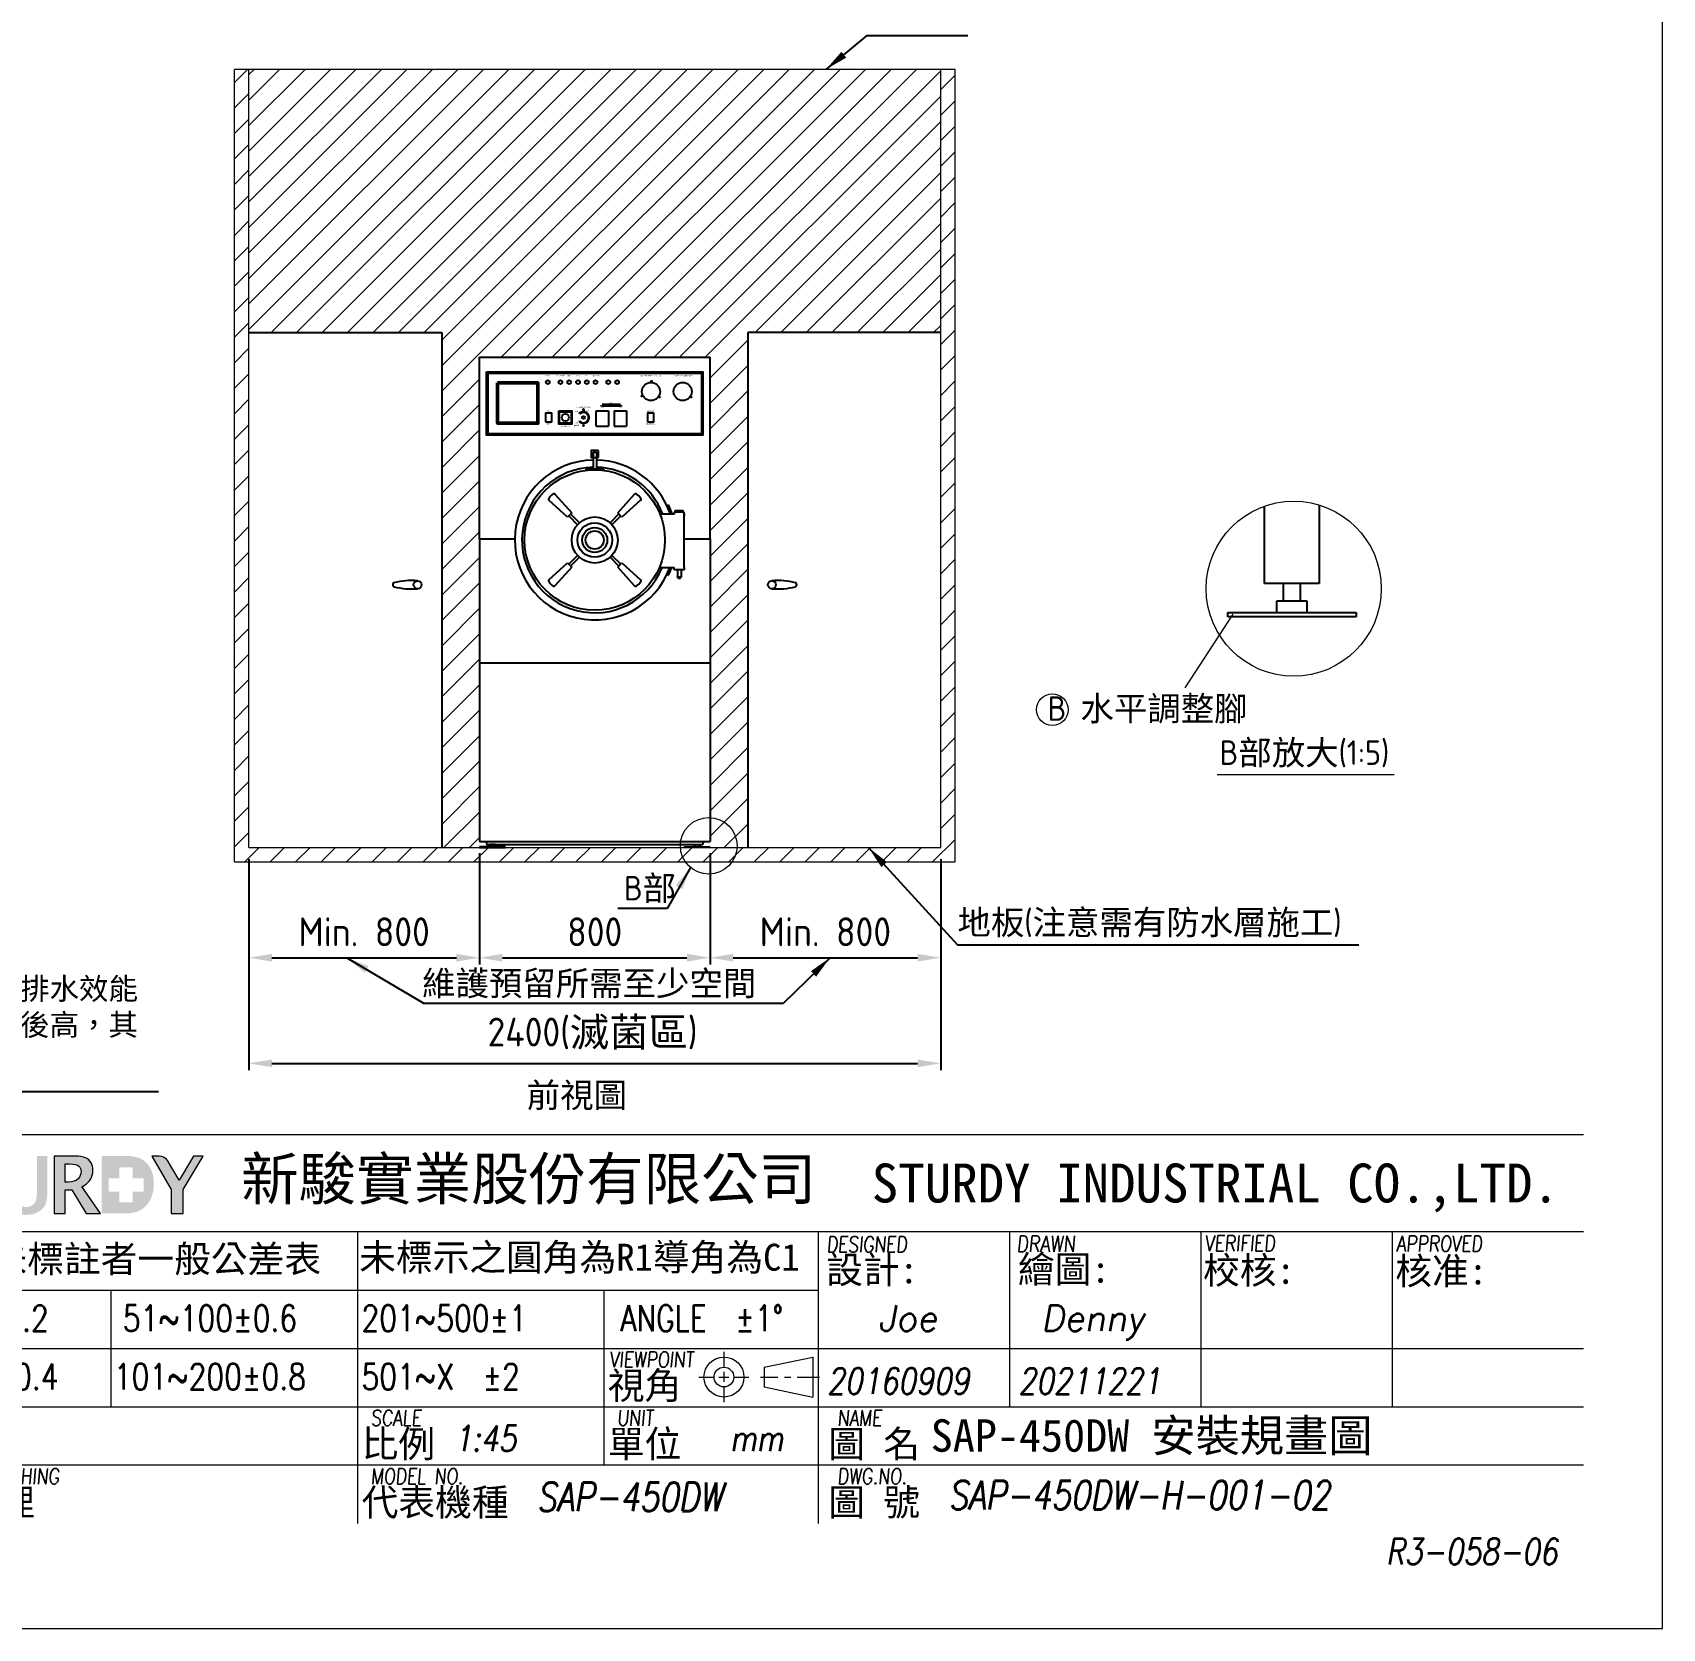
# Model space of a CAD drawing. Header units: millimetres. Extents: x 14969 to 28154, y 18 to 9288.
# Drawn here: x 22500 to 28154, y 18 to 5555 of the extents above; entities that cross this region are included whole.
import ezdxf

# ---------------------------------------------------------------- set-up
doc = ezdxf.new("R2010")
doc.units = ezdxf.units.MM
doc.header["$MEASUREMENT"] = 0
doc.linetypes.add('HIDDEN', pattern=[9.525, 6.35, -3.175])
doc.layers.get('0').update_dxf_attribs({"lineweight": 25})
for name, color, linetype, lineweight in [('D', 3, 'Continuous', 13), ('F', 7, 'Continuous', 15), ('H', 2, 'HIDDEN', 15), ('S', 4, 'Continuous', 15), ('T', 4, 'Continuous', 15)]:
    doc.layers.add(name, color=color, linetype=linetype, lineweight=lineweight)
doc.styles.get("Standard").update_dxf_attribs({"font": 'KAIU.TTF'})
doc.styles.add('STU25', font='isocp2.shx')
doc.styles.add('Text', font='romans.shx', dxfattribs={"width": 0.8, "oblique": 10})
doc.dimstyles.new('STU25', dxfattribs={"dimscale": 40, "dimtxt": 2.5, "dimasz": 2, "dimexe": 0.6, "dimexo": 1, "dimgap": 1, "dimtad": 1, "dimdsep": 46, "dimtxsty": 'STU25', "dimcen": 2, "dimazin": 2, "dimtfac": 1, "dimtmove": 0, "dimatfit": 3, "dimfxl": 0, "dimtolj": 1, "dimtzin": 0, "dimarcsym": 0})
doc.dimstyles.new('STU25$7', dxfattribs={"dimscale": 40, "dimtxt": 2.5, "dimasz": 2, "dimexe": 1.25, "dimexo": 0.625, "dimgap": 1, "dimtad": 0, "dimdec": 4, "dimdsep": 46, "dimtxsty": 'STU25', "dimcen": 2.5, "dimazin": 2, "dimtfac": 1, "dimtdec": 4, "dimtmove": 0, "dimatfit": 3, "dimfxl": 0, "dimtolj": 1, "dimtzin": 0, "dimarcsym": 0})

# ---------------------------------------------------------------- blocks, each defined once
blk = doc.blocks.new('*D7')
at = {"layer": 'D', "color": 0, "lineweight": -2}
for p, q in [((24850, 2708.4), (24850, 2321.2)), ((25650, 2687.4), (25650, 2321.2)), ((24930, 2345.2), (25570, 2345.2))]:
    blk.add_line(p, q, dxfattribs=at)
at = {"layer": 'D', "color": 0}
for points in [[(24930, 2358.6), (24930, 2331.9), (24850, 2345.2)], [(25570, 2331.9), (25570, 2358.6), (25650, 2345.2)]]:
    blk.add_solid(points, dxfattribs=at)
at = {"layer": 'Defpoints', "color": 0}
for p in [(24850, 2748.4), (25650, 2727.4), (25650, 2345.2)]:
    blk.add_point(p, dxfattribs=at)
at = {"layer": 'D', "color": 0, "insert": (25250, 2435.2), "char_height": 100, "attachment_point": 5, "style": 'STU25'}
blk.add_mtext('\\A1;Min. 800', dxfattribs=at)
blk = doc.blocks.new('*D5')
at = {"layer": 'D', "color": 0, "lineweight": -2}
for p, q in [((23250, 2687.4), (23250, 1954.8)), ((25650, 2687.4), (25650, 1954.8)), ((23330, 1978.8), (25570, 1978.8))]:
    blk.add_line(p, q, dxfattribs=at)
at = {"layer": 'D', "color": 0}
for points in [[(23330, 1992.2), (23330, 1965.5), (23250, 1978.8)], [(25570, 1965.5), (25570, 1992.2), (25650, 1978.8)]]:
    blk.add_solid(points, dxfattribs=at)
at = {"layer": 'Defpoints', "color": 0}
for p in [(23250, 2727.4), (25650, 2727.4), (25650, 1978.8)]:
    blk.add_point(p, dxfattribs=at)
at = {"layer": 'D', "color": 0, "insert": (24442.4, 2081.8), "char_height": 100, "attachment_point": 5, "style": 'STU25'}
blk.add_mtext('\\A1;2400({\\f標楷體|b0|i0|c136|p65;滅菌區})', dxfattribs=at)
blk = doc.blocks.new('*D6')
at = {"layer": 'D', "color": 0, "lineweight": -2}
for p, q in [((23250, 2687.4), (23250, 2321.2)), ((24050, 2708.4), (24050, 2321.2)), ((23330, 2345.2), (23970, 2345.2))]:
    blk.add_line(p, q, dxfattribs=at)
at = {"layer": 'D', "color": 0}
for points in [[(23330, 2358.6), (23330, 2331.9), (23250, 2345.2)], [(23970, 2331.9), (23970, 2358.6), (24050, 2345.2)]]:
    blk.add_solid(points, dxfattribs=at)
at = {"layer": 'Defpoints', "color": 0}
for p in [(23250, 2727.4), (24050, 2748.4), (24050, 2345.2)]:
    blk.add_point(p, dxfattribs=at)
at = {"layer": 'D', "color": 0, "insert": (23650, 2435.2), "char_height": 100, "attachment_point": 5, "style": 'STU25'}
blk.add_mtext('\\A1;Min. 800', dxfattribs=at)
blk = doc.blocks.new('*D19')
at = {"layer": 'D', "color": 0, "lineweight": -2}
for p, q in [((24050, 2708.4), (24050, 2321.2)), ((24850, 2708.4), (24850, 2321.2)), ((24130, 2345.2), (24770, 2345.2))]:
    blk.add_line(p, q, dxfattribs=at)
at = {"layer": 'D', "color": 0}
for points in [[(24130, 2358.6), (24130, 2331.9), (24050, 2345.2)], [(24770, 2331.9), (24770, 2358.6), (24850, 2345.2)]]:
    blk.add_solid(points, dxfattribs=at)
at = {"layer": 'Defpoints', "color": 0}
for p in [(24050, 2748.4), (24850, 2748.4), (24850, 2345.2)]:
    blk.add_point(p, dxfattribs=at)
at = {"layer": 'D', "color": 0, "insert": (24450, 2435.2), "char_height": 100, "attachment_point": 5, "style": 'STU25'}
blk.add_mtext('\\A1;800', dxfattribs=at)
blk = doc.blocks.new('新駿LOGO')
at = {"layer": 'F'}
h = blk.add_hatch(color=256, dxfattribs=at)
edge = h.paths.add_edge_path()
edge.add_spline(control_points=[(-529.05, -442.14), (-529.05, -442.31), (-529.02, -442.45), (-528.95, -442.56), (-528.89, -442.68), (-528.8, -442.78), (-528.69, -442.85), (-528.57, -442.93), (-528.44, -442.98), (-528.29, -443.01), (-528.15, -443.05), (-527.99, -443.07), (-527.81, -443.07), (-527.62, -443.07), (-527.47, -443.05), (-527.33, -443.01), (-527.2, -442.97), (-527.09, -442.92), (-527.01, -442.86), (-526.93, -442.8), (-526.87, -442.73), (-526.83, -442.65), (-526.8, -442.57), (-526.78, -442.49), (-526.78, -442.41), (-526.78, -442.25), (-526.82, -442.13), (-526.91, -442.05), (-526.99, -441.97), (-527.08, -441.91), (-527.18, -441.88), (-527.36, -441.83), (-527.56, -441.77), (-527.79, -441.72), (-528.02, -441.67), (-528.3, -441.61), (-528.64, -441.53), (-528.85, -441.48), (-529.02, -441.41), (-529.16, -441.34), (-529.3, -441.26), (-529.41, -441.17), (-529.5, -441.07), (-529.58, -440.98), (-529.64, -440.87), (-529.67, -440.77), (-529.7, -440.66), (-529.72, -440.55), (-529.72, -440.43), (-529.72, -440.22), (-529.67, -440.03), (-529.57, -439.87), (-529.46, -439.71), (-529.33, -439.58), (-529.16, -439.47), (-528.99, -439.37), (-528.85, -439.31), (-528.64, -439.26), (-528.43, -439.21), (-528.13, -439.2), (-527.91, -439.2), (-527.66, -439.2), (-526.73, -439.2), (-526.73, -439.2), (-526.73, -439.2), (-526.73, -439.81), (-526.73, -439.81), (-526.73, -439.81), (-528.14, -439.8), (-528.28, -439.83), (-528.39, -439.85), (-528.48, -439.86), (-528.56, -439.9), (-528.65, -439.94), (-528.72, -440), (-528.78, -440.07), (-528.84, -440.14), (-528.87, -440.23), (-528.87, -440.34), (-528.87, -440.5), (-528.81, -440.62), (-528.7, -440.7), (-528.6, -440.79), (-528.46, -440.85), (-528.28, -440.9), (-528.27, -440.9), (-528.19, -440.92), (-528.07, -440.95), (-527.94, -440.98), (-527.8, -441.01), (-527.65, -441.05), (-527.49, -441.09), (-527.34, -441.12), (-527.19, -441.16), (-527.04, -441.19), (-526.94, -441.21), (-526.87, -441.23), (-526.71, -441.27), (-526.58, -441.34), (-526.46, -441.41), (-526.34, -441.49), (-526.24, -441.58), (-526.16, -441.67), (-526.08, -441.77), (-526.02, -441.88), (-525.98, -441.99), (-525.94, -442.1), (-525.92, -442.22), (-525.92, -442.33), (-525.92, -442.57), (-525.98, -442.78), (-526.09, -442.95), (-526.2, -443.12), (-526.35, -443.26), (-526.53, -443.37), (-526.71, -443.48), (-526.92, -443.55), (-527.15, -443.61), (-527.39, -443.66), (-527.62, -443.68), (-527.87, -443.68), (-528.14, -443.68), (-528.41, -443.65), (-528.65, -443.59), (-528.9, -443.53), (-529.11, -443.44), (-529.3, -443.31), (-529.48, -443.19), (-529.63, -443.03), (-529.74, -442.83), (-529.84, -442.64), (-529.9, -442.41), (-529.91, -442.14), (-529.91, -442.14), (-529.05, -442.14), (-529.05, -442.14)], knot_values=[0, 0, 0, 0, 1, 1, 1, 2, 2, 2, 3, 3, 3, 4, 4, 4, 5, 5, 5, 6, 6, 6, 7, 7, 7, 8, 8, 8, 9, 9, 9, 10, 10, 10, 11, 11, 11, 12, 12, 12, 13, 13, 13, 14, 14, 14, 15, 15, 15, 16, 16, 16, 17, 17, 17, 18, 18, 18, 19, 19, 19, 20, 20, 20, 21, 21, 21, 22, 22, 22, 23, 23, 23, 24, 24, 24, 25, 25, 25, 26, 26, 26, 27, 27, 27, 28, 28, 28, 29, 29, 29, 30, 30, 30, 31, 31, 31, 32, 32, 32, 33, 33, 33, 34, 34, 34, 35, 35, 35, 36, 36, 36, 37, 37, 37, 38, 38, 38, 39, 39, 39, 40, 40, 40, 41, 41, 41, 42, 42, 42, 43, 43, 43, 44, 44, 44, 45, 45, 45, 45], degree=3, periodic=0)
edge = h.paths.add_edge_path()
edge.add_spline(control_points=[(-522.53, -440.14), (-522.54, -440.04), (-522.57, -439.94), (-522.63, -439.9), (-522.77, -439.79), (-522.9, -439.81), (-522.9, -439.81), (-522.9, -439.81), (-523.02, -439.81), (-523.02, -439.81), (-523.02, -439.81), (-524.14, -439.81), (-524.14, -439.81), (-524.14, -439.81), (-524.14, -443.62), (-524.14, -443.62), (-524.14, -443.62), (-525.06, -443.62), (-525.06, -443.62), (-525.06, -443.62), (-525.06, -439.81), (-525.06, -439.81), (-525.06, -439.81), (-526.47, -439.81), (-526.47, -439.81), (-526.47, -439.81), (-526.47, -439.2), (-526.47, -439.2), (-526.47, -439.2), (-522.39, -439.2), (-522.39, -439.2)], knot_values=[5.578051, 5.578051, 5.578051, 5.578051, 6, 6, 6, 7, 7, 7, 8, 8, 8, 9, 9, 9, 10, 10, 10, 11, 11, 11, 12, 12, 12, 13, 13, 13, 14, 14, 14, 15, 15, 15, 15], degree=3, periodic=0)
edge.add_spline(control_points=[(-522.4, -439.2), (-522.31, -439.2), (-522.22, -439.2), (-522.22, -439.2), (-522.22, -439.2), (-521.96, -439.19), (-521.76, -439.41), (-521.58, -439.61), (-521.61, -439.85), (-521.61, -439.85), (-521.61, -439.85), (-521.61, -441.92), (-521.61, -441.92), (-521.61, -442.41), (-521.52, -442.73), (-521.36, -442.89), (-521.19, -443.05), (-520.97, -443.13), (-520.71, -443.13), (-520.45, -443.13), (-520.24, -443.05), (-520.09, -442.89), (-519.93, -442.74), (-519.86, -442.43), (-519.86, -441.98), (-519.86, -441.98), (-519.86, -439.2), (-519.86, -439.2), (-519.86, -439.2), (-519.05, -439.2), (-519.05, -439.2), (-519.05, -439.2), (-519.05, -441.92), (-519.05, -441.92), (-519.05, -442.43), (-519.12, -442.8), (-519.25, -443.02), (-519.38, -443.24), (-519.56, -443.42), (-519.8, -443.54), (-520.05, -443.67), (-520.35, -443.74), (-520.73, -443.74), (-521.09, -443.74), (-521.41, -443.68), (-521.67, -443.56), (-521.93, -443.44), (-522.14, -443.26), (-522.3, -443.03), (-522.45, -442.8), (-522.53, -442.42), (-522.53, -441.91), (-522.53, -441.91), (-522.53, -440.92), (-522.53, -440.14)], knot_values=[0.44538, 0.44538, 0.44538, 0.44538, 1, 1, 1, 2, 2, 2, 3, 3, 3, 4, 4, 4, 5, 5, 5, 6, 6, 6, 7, 7, 7, 8, 8, 8, 9, 9, 9, 10, 10, 10, 11, 11, 11, 12, 12, 12, 13, 13, 13, 14, 14, 14, 15, 15, 15, 16, 16, 16, 17, 17, 17, 17.603917, 17.603917, 17.603917, 17.603917], degree=3, periodic=0)
h = blk.add_hatch(color=256, dxfattribs=at)
edge = h.paths.add_edge_path()
edge.add_spline(control_points=[(-522.22, -439.2), (-522.22, -439.2), (-526.47, -439.2), (-526.47, -439.2)], knot_values=[14, 14, 14, 14, 15, 15, 15, 15], degree=3, periodic=0)
edge.add_spline(control_points=[(-526.47, -439.2), (-526.47, -439.2), (-526.47, -439.81), (-526.47, -439.81)], knot_values=[13, 13, 13, 13, 14, 14, 14, 14], degree=3, periodic=0)
edge.add_spline(control_points=[(-526.47, -439.81), (-526.47, -439.81), (-525.06, -439.81), (-525.06, -439.81)], knot_values=[12, 12, 12, 12, 13, 13, 13, 13], degree=3, periodic=0)
edge.add_spline(control_points=[(-525.06, -439.81), (-525.06, -439.81), (-525.06, -443.62), (-525.06, -443.62)], knot_values=[11, 11, 11, 11, 12, 12, 12, 12], degree=3, periodic=0)
edge.add_spline(control_points=[(-525.06, -443.62), (-525.06, -443.62), (-524.14, -443.62), (-524.14, -443.62)], knot_values=[10, 10, 10, 10, 11, 11, 11, 11], degree=3, periodic=0)
edge.add_spline(control_points=[(-524.14, -443.62), (-524.14, -443.62), (-524.14, -439.81), (-524.14, -439.81)], knot_values=[9, 9, 9, 9, 10, 10, 10, 10], degree=3, periodic=0)
edge.add_spline(control_points=[(-524.14, -439.81), (-524.14, -439.81), (-523.02, -439.81), (-523.02, -439.81)], knot_values=[8, 8, 8, 8, 9, 9, 9, 9], degree=3, periodic=0)
edge.add_spline(control_points=[(-523.02, -439.81), (-523.02, -439.81), (-522.9, -439.81), (-522.9, -439.81)], knot_values=[7, 7, 7, 7, 8, 8, 8, 8], degree=3, periodic=0)
edge.add_spline(control_points=[(-522.9, -439.81), (-522.9, -439.81), (-522.77, -439.79), (-522.63, -439.9)], knot_values=[6, 6, 6, 6, 7, 7, 7, 7], degree=3, periodic=0)
edge.add_spline(control_points=[(-522.63, -439.9), (-522.57, -439.94), (-522.54, -440.04), (-522.53, -440.14)], knot_values=[5.578051, 5.578051, 5.578051, 5.578051, 6, 6, 6, 6], degree=3, periodic=0)
edge.add_spline(control_points=[(-522.53, -440.14), (-522.53, -440.92), (-522.53, -441.91), (-522.53, -441.91)], knot_values=[17, 17, 17, 17, 17.603917, 17.603917, 17.603917, 17.603917], degree=3, periodic=0)
edge.add_spline(control_points=[(-522.53, -441.91), (-522.53, -442.42), (-522.45, -442.8), (-522.3, -443.03)], knot_values=[16, 16, 16, 16, 17, 17, 17, 17], degree=3, periodic=0)
edge.add_spline(control_points=[(-522.3, -443.03), (-522.14, -443.26), (-521.93, -443.44), (-521.67, -443.56)], knot_values=[15, 15, 15, 15, 16, 16, 16, 16], degree=3, periodic=0)
edge.add_spline(control_points=[(-521.67, -443.56), (-521.41, -443.68), (-521.09, -443.74), (-520.73, -443.74)], knot_values=[14, 14, 14, 14, 15, 15, 15, 15], degree=3, periodic=0)
edge.add_spline(control_points=[(-520.73, -443.74), (-520.35, -443.74), (-520.05, -443.67), (-519.8, -443.54)], knot_values=[13, 13, 13, 13, 14, 14, 14, 14], degree=3, periodic=0)
edge.add_spline(control_points=[(-519.8, -443.54), (-519.56, -443.42), (-519.38, -443.24), (-519.25, -443.02)], knot_values=[12, 12, 12, 12, 13, 13, 13, 13], degree=3, periodic=0)
edge.add_spline(control_points=[(-519.25, -443.02), (-519.12, -442.8), (-519.05, -442.43), (-519.05, -441.92)], knot_values=[11, 11, 11, 11, 12, 12, 12, 12], degree=3, periodic=0)
edge.add_spline(control_points=[(-519.05, -441.92), (-519.05, -441.92), (-519.05, -439.2), (-519.05, -439.2)], knot_values=[10, 10, 10, 10, 11, 11, 11, 11], degree=3, periodic=0)
edge.add_spline(control_points=[(-519.05, -439.2), (-519.05, -439.2), (-519.86, -439.2), (-519.86, -439.2)], knot_values=[9, 9, 9, 9, 10, 10, 10, 10], degree=3, periodic=0)
edge.add_spline(control_points=[(-519.86, -439.2), (-519.86, -439.2), (-519.86, -441.98), (-519.86, -441.98)], knot_values=[8, 8, 8, 8, 9, 9, 9, 9], degree=3, periodic=0)
edge.add_spline(control_points=[(-519.86, -441.98), (-519.86, -442.43), (-519.93, -442.74), (-520.09, -442.89)], knot_values=[7, 7, 7, 7, 8, 8, 8, 8], degree=3, periodic=0)
edge.add_spline(control_points=[(-520.09, -442.89), (-520.24, -443.05), (-520.45, -443.13), (-520.71, -443.13)], knot_values=[6, 6, 6, 6, 7, 7, 7, 7], degree=3, periodic=0)
edge.add_spline(control_points=[(-520.71, -443.13), (-520.97, -443.13), (-521.19, -443.05), (-521.36, -442.89)], knot_values=[5, 5, 5, 5, 6, 6, 6, 6], degree=3, periodic=0)
edge.add_spline(control_points=[(-521.36, -442.89), (-521.52, -442.73), (-521.61, -442.41), (-521.61, -441.92)], knot_values=[4, 4, 4, 4, 5, 5, 5, 5], degree=3, periodic=0)
edge.add_spline(control_points=[(-521.61, -441.92), (-521.61, -441.92), (-521.61, -439.85), (-521.61, -439.85)], knot_values=[3, 3, 3, 3, 4, 4, 4, 4], degree=3, periodic=0)
edge.add_spline(control_points=[(-521.61, -439.85), (-521.61, -439.85), (-521.58, -439.61), (-521.76, -439.41)], knot_values=[2, 2, 2, 2, 3, 3, 3, 3], degree=3, periodic=0)
edge.add_spline(control_points=[(-521.76, -439.41), (-521.96, -439.19), (-522.22, -439.2), (-522.22, -439.2)], knot_values=[1, 1, 1, 1, 2, 2, 2, 2], degree=3, periodic=0)
h = blk.add_hatch(color=256, dxfattribs=at)
edge = h.paths.add_edge_path()
edge.add_spline(control_points=[(-518.54, -443.62), (-518.54, -443.62), (-518.54, -439.2), (-518.54, -439.2), (-518.54, -439.2), (-516.88, -439.2), (-516.88, -439.2), (-516.55, -439.2), (-516.29, -439.25), (-516.11, -439.33), (-515.93, -439.41), (-515.79, -439.54), (-515.69, -439.72), (-515.59, -439.89), (-515.54, -440.08), (-515.54, -440.3), (-515.54, -440.56), (-515.61, -440.8), (-515.76, -441.03), (-515.91, -441.26), (-516.12, -441.44), (-516.39, -441.56), (-516.39, -441.56), (-514.95, -443.62), (-514.95, -443.62), (-514.95, -443.62), (-516.07, -443.62), (-516.07, -443.62), (-516.07, -443.62), (-517.17, -441.81), (-517.17, -441.81), (-517.17, -441.81), (-517.67, -441.81), (-517.67, -441.81), (-517.67, -441.81), (-517.67, -443.62), (-517.67, -443.62), (-517.67, -443.62), (-518.54, -443.62), (-518.54, -443.62)], knot_values=[0, 0, 0, 0, 1, 1, 1, 2, 2, 2, 3, 3, 3, 4, 4, 4, 5, 5, 5, 6, 6, 6, 7, 7, 7, 8, 8, 8, 9, 9, 9, 10, 10, 10, 11, 11, 11, 12, 12, 12, 13, 13, 13, 13], degree=3, periodic=0)
edge = h.paths.add_edge_path(flags=16)
edge.add_spline(control_points=[(-517.67, -441.21), (-517.67, -441.21), (-517.46, -441.21), (-517.46, -441.21), (-517.08, -441.21), (-516.82, -441.13), (-516.68, -440.96), (-516.53, -440.8), (-516.46, -440.61), (-516.46, -440.4), (-516.46, -440.22), (-516.52, -440.08), (-516.63, -439.97), (-516.75, -439.86), (-516.99, -439.81), (-517.35, -439.81), (-517.35, -439.81), (-517.67, -439.81), (-517.67, -439.81), (-517.67, -439.81), (-517.67, -441.21), (-517.67, -441.21)], knot_values=[0, 0, 0, 0, 1, 1, 1, 2, 2, 2, 3, 3, 3, 4, 4, 4, 5, 5, 5, 6, 6, 6, 7, 7, 7, 7], degree=3, periodic=0)
h = blk.add_hatch(color=256, dxfattribs=at)
edge = h.paths.add_edge_path()
edge.add_spline(control_points=[(-514.87, -439.2), (-514.87, -439.2), (-514.87, -443.62), (-514.87, -443.62)], knot_values=[0, 0, 0, 0, 1, 1, 1, 1], degree=3, periodic=0)
edge.add_spline(control_points=[(-514.87, -443.62), (-514.87, -443.62), (-513.05, -443.62), (-513.05, -443.62)], knot_values=[8, 8, 8, 8, 9, 9, 9, 9], degree=3, periodic=0)
edge.add_spline(control_points=[(-513.05, -443.62), (-512.51, -443.62), (-512.09, -443.52), (-511.79, -443.32)], knot_values=[7, 7, 7, 7, 8, 8, 8, 8], degree=3, periodic=0)
edge.add_spline(control_points=[(-511.79, -443.32), (-511.48, -443.12), (-511.25, -442.85), (-511.09, -442.5)], knot_values=[6, 6, 6, 6, 7, 7, 7, 7], degree=3, periodic=0)
edge.add_spline(control_points=[(-511.09, -442.5), (-510.93, -442.15), (-510.85, -441.76), (-510.85, -441.32)], knot_values=[5, 5, 5, 5, 6, 6, 6, 6], degree=3, periodic=0)
edge.add_spline(control_points=[(-510.85, -441.32), (-510.85, -440.87), (-510.93, -440.49), (-511.1, -440.17)], knot_values=[4, 4, 4, 4, 5, 5, 5, 5], degree=3, periodic=0)
edge.add_spline(control_points=[(-511.1, -440.17), (-511.27, -439.85), (-511.49, -439.61), (-511.78, -439.45)], knot_values=[3, 3, 3, 3, 4, 4, 4, 4], degree=3, periodic=0)
edge.add_spline(control_points=[(-511.78, -439.45), (-512.06, -439.29), (-512.46, -439.2), (-512.97, -439.2)], knot_values=[2, 2, 2, 2, 3, 3, 3, 3], degree=3, periodic=0)
edge.add_spline(control_points=[(-512.97, -439.2), (-512.97, -439.2), (-514.87, -439.2), (-514.87, -439.2)], knot_values=[1, 1, 1, 1, 2, 2, 2, 2], degree=3, periodic=0)
h.paths.add_polyline_path([(-514.34, -441.95), (-513.51, -441.95), (-513.51, -442.77), (-512.48, -442.77), (-512.48, -441.95), (-511.64, -441.95), (-511.64, -440.92), (-512.48, -440.92), (-512.48, -440.07), (-513.51, -440.07), (-513.51, -440.92), (-514.34, -440.92)], flags=16)
h = blk.add_hatch(color=256, dxfattribs=at)
edge = h.paths.add_edge_path()
edge.add_spline(control_points=[(-509.51, -443.62), (-509.51, -443.62), (-509.51, -441.77), (-509.51, -441.77), (-509.51, -441.77), (-511, -439.2), (-511, -439.2), (-511, -439.2), (-510.64, -439.2), (-510.64, -439.2), (-510.64, -439.2), (-510.3, -439.19), (-510.04, -439.32), (-509.79, -439.45), (-509.71, -439.68), (-509.71, -439.68), (-509.71, -439.68), (-508.9, -441.07), (-508.9, -441.07), (-508.9, -441.07), (-507.78, -439.2), (-507.78, -439.2), (-507.78, -439.2), (-507.05, -439.2), (-507.05, -439.2), (-507.05, -439.2), (-508.59, -441.77), (-508.59, -441.77), (-508.59, -441.77), (-508.59, -443.62), (-508.59, -443.62), (-508.59, -443.62), (-509.51, -443.62), (-509.51, -443.62)], knot_values=[0, 0, 0, 0, 1, 1, 1, 2, 2, 2, 3, 3, 3, 4, 4, 4, 5, 5, 5, 6, 6, 6, 7, 7, 7, 8, 8, 8, 9, 9, 9, 10, 10, 10, 11, 11, 11, 11], degree=3, periodic=0)
at = {"layer": 'F', "lineweight": 0}
for points, knots in [([(-518.54, -443.62), (-518.54, -443.62), (-518.54, -439.2), (-518.54, -439.2), (-518.54, -439.2), (-516.88, -439.2), (-516.88, -439.2), (-516.55, -439.2), (-516.29, -439.25), (-516.11, -439.33), (-515.93, -439.41), (-515.79, -439.54), (-515.69, -439.72), (-515.59, -439.89), (-515.54, -440.08), (-515.54, -440.3), (-515.54, -440.56), (-515.61, -440.8), (-515.76, -441.03), (-515.91, -441.26), (-516.12, -441.44), (-516.39, -441.56), (-516.39, -441.56), (-514.95, -443.62), (-514.95, -443.62), (-514.95, -443.62), (-516.07, -443.62), (-516.07, -443.62), (-516.07, -443.62), (-517.17, -441.81), (-517.17, -441.81), (-517.17, -441.81), (-517.67, -441.81), (-517.67, -441.81), (-517.67, -441.81), (-517.67, -443.62), (-517.67, -443.62), (-517.67, -443.62), (-518.54, -443.62), (-518.54, -443.62)], [0, 0, 0, 0, 1, 1, 1, 2, 2, 2, 3, 3, 3, 4, 4, 4, 5, 5, 5, 6, 6, 6, 7, 7, 7, 8, 8, 8, 9, 9, 9, 10, 10, 10, 11, 11, 11, 12, 12, 12, 13, 13, 13, 13]), ([(-509.51, -443.62), (-509.51, -443.62), (-509.51, -441.77), (-509.51, -441.77), (-509.51, -441.77), (-511, -439.2), (-511, -439.2), (-511, -439.2), (-510.64, -439.2), (-510.64, -439.2), (-510.64, -439.2), (-510.3, -439.19), (-510.04, -439.32), (-509.79, -439.45), (-509.71, -439.68), (-509.71, -439.68), (-509.71, -439.68), (-508.9, -441.07), (-508.9, -441.07), (-508.9, -441.07), (-507.78, -439.2), (-507.78, -439.2), (-507.78, -439.2), (-507.05, -439.2), (-507.05, -439.2), (-507.05, -439.2), (-508.59, -441.77), (-508.59, -441.77), (-508.59, -441.77), (-508.59, -443.62), (-508.59, -443.62), (-508.59, -443.62), (-509.51, -443.62), (-509.51, -443.62)], [0, 0, 0, 0, 1, 1, 1, 2, 2, 2, 3, 3, 3, 4, 4, 4, 5, 5, 5, 6, 6, 6, 7, 7, 7, 8, 8, 8, 9, 9, 9, 10, 10, 10, 11, 11, 11, 11]), ([(-517.67, -441.21), (-517.67, -441.21), (-517.46, -441.21), (-517.46, -441.21), (-517.08, -441.21), (-516.82, -441.13), (-516.68, -440.96), (-516.53, -440.8), (-516.46, -440.61), (-516.46, -440.4), (-516.46, -440.22), (-516.52, -440.08), (-516.63, -439.97), (-516.75, -439.86), (-516.99, -439.81), (-517.35, -439.81), (-517.35, -439.81), (-517.67, -439.81), (-517.67, -439.81), (-517.67, -439.81), (-517.67, -441.21), (-517.67, -441.21)], [0, 0, 0, 0, 1, 1, 1, 2, 2, 2, 3, 3, 3, 4, 4, 4, 5, 5, 5, 6, 6, 6, 7, 7, 7, 7])]:
    blk.add_open_spline(points, degree=3, knots=knots, dxfattribs=at)
at = {"attachment_point": 1, "style": 'STU25'}
for s, insert, char_height in [('{\\f標楷體|b0|i0|c136|p65;新駿實業股份有限公司}', (-504.12, -439.33), 3.25), ('{\\f標楷體|b0|i0|c136|p65;STURDY\\H0.9667x; \\H1.034x;INDUSTRIAL CO.,LTD.}', (-455.51, -439.78), 3)]:
    blk.add_mtext(s, dxfattribs=dict(at, insert=insert, char_height=char_height))
blk = doc.blocks.new('H421')
at = {"layer": 'F', "color": 7}
for p, q in [((155.91, 38.09), (286.91, 38.09)), ((211.36, 38.09), (286.91, 38.09)), ((155.91, 30.59), (286.91, 30.59)), ((192.41, 30.59), (192.41, 17.09)), ((242.66, 30.59), (242.66, 17.09)), ((257.41, 30.59), (257.41, 17.09)), ((272.16, 30.59), (272.16, 17.09)), ((155.91, 26.09), (227.91, 26.09)), ((173.41, 26.09), (173.41, 17.09)), ((211.41, 26.09), (211.41, 17.09)), ((155.91, 21.59), (286.91, 21.59)), ((214.91, 21.59), (286.91, 21.59)), ((227.91, 21.59), (286.91, 21.59)), ((155.91, 17.09), (286.91, 17.09)), ((211.41, 17.09), (211.41, 12.59)), ((227.91, 17.09), (227.91, 8.09)), ((286.91, 12.59), (155.91, 12.59))]:
    blk.add_line(p, q, dxfattribs=at)
at = {"layer": 'F'}
for p, q in [((227.91, 30.59), (227.91, 17.09)), ((192.41, 17.09), (192.41, 8.09))]:
    blk.add_line(p, q, dxfattribs=at)
at = {"layer": 'F', "color": 0}
for p, q in [((220.66, 21.32), (220.66, 20.14)), ((223.77, 20.14), (227.5, 20.92)), ((223.77, 20.14), (223.77, 18.62)), ((227.5, 20.92), (227.5, 17.84)), ((218.72, 19.38), (219.89, 19.38)), ((220.27, 19.38), (221.04, 19.38)), ((220.66, 19.77), (220.66, 19)), ((221.42, 19.38), (222.57, 19.38)), ((223.49, 19.38), (224.81, 19.38)), ((225.34, 19.38), (225.81, 19.38)), ((226.31, 19.38), (228.03, 19.38)), ((220.66, 18.62), (220.66, 17.45)), ((223.77, 18.62), (227.5, 17.84))]:
    blk.add_line(p, q, dxfattribs=at)
for radius in [1.54, 0.762]:
    blk.add_circle((220.66, 19.38), radius, dxfattribs=at)
blk.add_blockref('新駿LOGO', (687.56, 475.62))
at = {"layer": 'F', "color": 1, "lineweight": 15, "style": 'Text', "oblique": 5, "width": 0.8}
for s, height, p in [('DESIGNED', 1.2, (228.57, 29.01)), ('DRAWN', 1.245, (243.23, 29.03)), ('VERIFIED', 1.2, (257.72, 29.09)), ('APPROVED', 1.2, (272.5, 29.06)), ('VIEWPOINT', 1.2, (211.83, 20.13)), ('SCALE', 1.2, (193.44, 15.63)), ('UNIT', 1.2, (212.42, 15.63)), ('NAME', 1.2, (229.41, 15.63)), ('SURFACE FINISHING', 1.2, (156.92, 11.13)), ('MODEL NO.', 1.2, (193.44, 11.13)), ('DWG.NO.', 1.2, (229.41, 11.13))]:
    blk.add_text(s, height=height, dxfattribs=at).set_placement(p)
at = {"layer": 'F', "lineweight": -3}
for s, height, p in [('未標註者一般公差表', 2.076, (164.12, 27.45)), ('未標示之圓角為R1導角為C1', 2.0757, (192.54, 27.58)), ('設計:', 2.076, (228.54, 26.61)), ('繪圖:', 2.076, (243.32, 26.66)), ('校核:', 2.076, (257.59, 26.57)), ('核准:', 2.076, (272.41, 26.52)), ('視角', 2.076, (211.71, 17.69)), ('比例', 2.076, (192.73, 13.19)), ('單位', 2.076, (211.71, 13.19)), ('圖 名', 2.076, (228.7, 13.19)), ('表面處理', 2.076, (156.21, 8.69)), ('代表機種', 2.076, (192.73, 8.69)), ('圖 號', 2.076, (228.7, 8.69))]:
    blk.add_text(s, height=height, dxfattribs=at).set_placement(p)
at = {"layer": 'F', "lineweight": 20, "style": 'Text', "width": 0.8}
for s, p in [('0~10 ±0.2', (156.82, 22.91)), ('51~100±0.6', (174.32, 22.91)), ('201~500±1', (192.72, 22.91)), ('ANGLE  ±1%%D', (212.68, 22.91)), ('11~50 ±0.4', (156.2, 18.41)), ('101~200±0.8', (173.63, 18.41)), ('501~X  ±2', (192.72, 18.41))]:
    blk.add_text(s, height=2, dxfattribs=at).set_placement(p)

msp = doc.modelspace()

# ---------------------------------------------------------------- hatches: boundary and pattern name
h = msp.add_hatch(color=256)
h.paths.add_polyline_path([(24075.015, 4378.429), (24075.015, 4158.429), (24825.015, 4158.429), (24825.015, 4378.429)])
h.paths.add_polyline_path([(24080.015, 4373.429), (24080.015, 4163.429), (24820.015, 4163.429), (24820.015, 4373.429)], flags=16)
h = msp.add_hatch(color=2)
h.paths.add_polyline_path([(24371.015, 4242.679), (24325.015, 4242.679), (24325.015, 4196.679), (24371.015, 4196.679)])
h.paths.add_polyline_path([(24368.015, 4239.679), (24368.015, 4199.679), (24328.015, 4199.679), (24328.015, 4239.679)], flags=16)
at = {"layer": 'D'}
h = msp.add_hatch(dxfattribs=at)
h.set_pattern_fill('ANSI31', color=256, scale=500, style=0)
h.set_pattern_definition([(45, (238449.015, 23060.2), (-44.194174, 44.194174), [])])
h.paths.add_polyline_path([(24850.015, 4428.429), (24850.015, 3798.429), (24850.015, 3368.429), (24850.015, 2748.429), (24825.015, 2748.429), (24825.015, 2738.429), (24815.407, 2738.429), (24815.407, 2730.429), (24849.515, 2730.429), (24849.515, 2727.429), (24980.799, 2727.429), (24980.799, 4514.364), (25650.015, 4514.364), (25650.015, 5427.429), (23250.015, 5427.429), (23250.015, 4514.364), (23919.231, 4514.364), (23919.231, 2727.429), (24050.515, 2727.429), (24050.515, 2730.429), (24084.623, 2730.429), (24084.623, 2738.429), (24075.015, 2738.429), (24075.015, 2748.429), (24050.015, 2748.429), (24050.015, 3368.429), (24050.015, 3798.429), (24050.015, 4428.429)])
at = {"layer": 'H', "ltscale": 5}
h = msp.add_hatch(dxfattribs=at)
h.set_pattern_fill('ANSI31', color=256, scale=500, style=0)
h.set_pattern_definition([(45, (241449.586, 23343.36), (-44.194174, 44.194174), [])])
h.paths.add_polyline_path([(25700.015, 2677.429), (25700.015, 5427.429), (25650.015, 5427.429), (25650.015, 2727.429), (23250.015, 2727.429), (23250.015, 5427.429), (23200.015, 5427.429), (23200.015, 2677.429)])
h.paths.add_polyline_path([(25700.015, 5427.429), (25650.015, 5427.429)], flags=16)
h.paths.add_polyline_path([(23200.015, 5427.429), (23250.015, 5427.429)], flags=16)

# ---------------------------------------------------------------- linework, layer by layer
for p, q in [((23250.015, 4514.364), (23919.231, 4514.364)), ((23919.231, 4514.364), (23919.231, 2727.429)), ((24980.799, 4514.364), (24980.799, 2727.429)), ((25650.015, 4514.364), (24980.799, 4514.364)), ((24050.015, 4428.429), (24850.015, 4428.429)), ((24050.015, 3798.429), (24050.015, 4428.429)), ((24850.015, 3798.429), (24850.015, 4428.429)), ((24080.015, 4373.429), (24820.015, 4373.429)), ((24080.015, 4163.429), (24080.015, 4373.429)), ((24820.015, 4373.429), (24820.015, 4163.429)), ((24454.665, 4242.429), (24497.365, 4242.429)), ((24454.665, 4189.929), (24454.665, 4242.429)), ((24497.365, 4242.429), (24497.365, 4189.929)), ((24517.665, 4242.429), (24560.365, 4242.429)), ((24517.665, 4242.429), (24517.665, 4189.929)), ((24560.365, 4242.429), (24560.365, 4189.929)), ((24398.287, 4232.157), (24395.459, 4234.985)), ((24398.287, 4206.701), (24395.459, 4203.872)), ((24397.598, 4234.26), (24396.182, 4235.676)), ((24397.598, 4204.597), (24396.182, 4203.181)), ((24420.015, 4237.289), (24420.915, 4239.075)), ((24420.897, 4236.817), (24421.798, 4238.605)), ((24454.665, 4189.929), (24497.365, 4189.929)), ((24517.665, 4189.929), (24560.365, 4189.929)), ((24820.015, 4163.429), (24080.015, 4163.429)), ((24437.515, 4103.429), (24437.515, 4082.429)), ((24460.515, 4105.429), (24439.515, 4105.429)), ((24439.515, 4080.429), (24444.015, 4080.429)), ((24444.015, 4098.929), (24444.015, 4039.929)), ((24444.015, 4098.929), (24456.015, 4098.929)), ((24444.015, 4080.429), (24456.015, 4080.429)), ((24456.015, 4098.929), (24456.015, 4039.929)), ((24456.015, 4080.429), (24460.515, 4080.429)), ((24462.515, 4082.429), (24462.515, 4103.429)), ((24481.015, 4039.929), (24419.015, 4039.929)), ((24419.015, 4039.929), (24419.015, 4037.929)), ((24419.015, 4037.929), (24481.015, 4037.929)), ((24481.015, 4037.929), (24481.015, 4039.929)), ((24700.509, 3913.841), (24705.925, 3916.423)), ((24728.972, 3896.429), (24729.472, 3896.929)), ((24728.972, 3891.929), (24728.972, 3896.429)), ((24728.972, 3891.929), (24729.472, 3891.429)), ((24729.472, 3896.929), (24756.472, 3896.929)), ((24756.472, 3891.429), (24729.472, 3891.429)), ((24756.472, 3896.929), (24756.972, 3896.429)), ((24756.972, 3891.929), (24756.472, 3891.429)), ((24756.972, 3891.929), (24756.972, 3896.429)), ((24760.472, 3885.429), (24760.472, 3879.429)), ((24050.015, 3798.429), (24050.015, 3368.429)), ((24050.015, 3798.429), (24172.544, 3798.429)), ((24050.015, 3798.429), (24172.544, 3798.429)), ((24760.472, 3798.429), (24850.015, 3798.429)), ((24760.472, 3798.429), (24850.015, 3798.429)), ((24850.015, 3798.429), (24850.015, 3368.429)), ((24700.509, 3675.017), (24705.925, 3672.435)), ((24736.622, 3691.429), (24736.622, 3666.929)), ((24749.322, 3691.429), (24749.322, 3666.929)), ((24737.972, 3661.929), (24736.622, 3666.929)), ((24736.622, 3666.929), (24749.322, 3666.929)), ((24737.972, 3661.929), (24747.972, 3661.929)), ((24747.972, 3661.929), (24749.322, 3666.929)), ((24050.015, 3368.429), (24850.015, 3368.429)), ((24050.015, 3368.429), (24850.015, 3368.429)), ((24050.015, 3368.429), (24050.015, 2748.429)), ((24850.015, 3368.429), (24850.015, 2748.429)), ((24050.015, 2748.429), (24850.015, 2748.429))]:
    msp.add_line(p, q)
at = {"lineweight": 50}
for p, q in [((24476.015, 4262.429), (24539.015, 4262.429)), ((24476.015, 4262.429), (24476.015, 4257.429)), ((24506.515, 4262.429), (24506.515, 4267.429)), ((24539.015, 4262.429), (24539.015, 4257.429))]:
    msp.add_line(p, q, dxfattribs=at)
at = {"linetype": 'Continuous'}
for p, q in [((24355.548, 3874.046), (24290.848, 3932.383)), ((24312.061, 3953.596), (24370.397, 3888.896)), ((24529.633, 3888.896), (24587.969, 3953.596)), ((24609.182, 3932.383), (24544.482, 3874.046)), ((26773.478, 3643.263), (26773.478, 3912.088)), ((26963.478, 3916.063), (26963.478, 3643.263)), ((24370.397, 3888.896), (24355.548, 3874.046)), ((24359.614, 3878.112), (24390.187, 3847.539)), ((24396.905, 3854.256), (24366.332, 3884.83)), ((24533.698, 3884.83), (24503.125, 3854.256)), ((24509.842, 3847.539), (24540.416, 3878.112)), ((24544.482, 3874.046), (24529.633, 3888.896)), ((24725.472, 3883.929), (24676.47, 3883.929)), ((24725.472, 3891.429), (24725.472, 3883.929)), ((24760.472, 3891.429), (24725.472, 3891.429)), ((24760.472, 3883.929), (24760.472, 3891.429)), ((24760.472, 3698.929), (24760.472, 3883.929)), ((24390.187, 3741.319), (24359.614, 3710.745)), ((24366.332, 3704.028), (24396.905, 3734.601)), ((24503.125, 3734.601), (24533.698, 3704.028)), ((24540.416, 3710.745), (24509.842, 3741.319)), ((24291.232, 3656.821), (24355.548, 3714.811)), ((24370.397, 3699.962), (24312.061, 3635.262)), ((24355.548, 3714.811), (24370.397, 3699.962)), ((24529.633, 3699.962), (24544.482, 3714.811)), ((24587.623, 3635.646), (24529.633, 3699.962)), ((24544.482, 3714.811), (24609.182, 3656.475)), ((24674.006, 3698.929), (24725.472, 3698.929)), ((24725.472, 3691.429), (24725.472, 3698.929)), ((24760.472, 3691.429), (24725.472, 3691.429)), ((24760.472, 3698.929), (24760.472, 3691.429)), ((26963.478, 3643.263), (26773.478, 3643.263)), ((26838.478, 3643.263), (26838.478, 3583.263)), ((26898.478, 3583.263), (26898.478, 3643.263)), ((26816.516, 3543.263), (26816.516, 3583.263)), ((26816.516, 3583.263), (26920.439, 3583.263)), ((26920.439, 3583.263), (26920.439, 3543.263)), ((26645.978, 3528.263), (26645.978, 3543.263)), ((26645.978, 3543.263), (27090.978, 3543.263)), ((27090.978, 3528.263), (26645.978, 3528.263)), ((27090.978, 3543.263), (27090.978, 3528.263)), ((24139.515, 2730.429), (24050.515, 2730.429)), ((24050.515, 2730.429), (24050.515, 2727.429)), ((24050.515, 2727.429), (24139.515, 2727.429)), ((24075.015, 2748.429), (24075.015, 2738.429)), ((24075.015, 2738.429), (24115.015, 2738.429)), ((24105.407, 2738.429), (24084.623, 2738.429)), ((24084.623, 2738.429), (24084.623, 2730.429)), ((24089.819, 2738.429), (24089.819, 2730.429)), ((24100.211, 2738.429), (24100.211, 2730.429)), ((24105.407, 2730.429), (24105.407, 2738.429)), ((24108.304, 2730.429), (24105.407, 2733.325)), ((24115.015, 2738.429), (24785.015, 2738.429)), ((24139.515, 2727.429), (24139.515, 2730.429)), ((24760.515, 2730.429), (24849.515, 2730.429)), ((24760.515, 2727.429), (24760.515, 2730.429)), ((24849.515, 2727.429), (24760.515, 2727.429)), ((24785.015, 2738.429), (24825.015, 2738.429)), ((24791.726, 2730.429), (24794.623, 2733.325)), ((24794.623, 2738.429), (24815.407, 2738.429)), ((24794.623, 2730.429), (24794.623, 2738.429)), ((24799.819, 2738.429), (24799.819, 2730.429)), ((24810.211, 2738.429), (24810.211, 2730.429)), ((24815.407, 2738.429), (24815.407, 2730.429)), ((24825.015, 2748.429), (24825.015, 2738.429)), ((24849.515, 2730.429), (24849.515, 2727.429))]:
    msp.add_line(p, q, dxfattribs=at)
for points in [[(24075.015, 4378.429), (24825.015, 4378.429), (24825.015, 4158.429), (24075.015, 4158.429)], [(24279.015, 4204.679), (24301.015, 4204.679), (24301.015, 4234.679), (24279.015, 4234.679)], [(24633.365, 4204.679), (24655.365, 4204.679), (24655.365, 4234.679), (24633.365, 4234.679)]]:
    msp.add_lwpolyline(points, close=True)
at = {"color": 2, "lineweight": 50}
msp.add_lwpolyline([(24113.015, 4339.429), (24253.015, 4339.429), (24253.015, 4199.429), (24113.015, 4199.429)], close=True, dxfattribs=at)
at = {"color": 2}
for points in [[(24325.015, 4242.679), (24371.015, 4242.679), (24371.015, 4196.679), (24325.015, 4196.679)], [(24328.015, 4239.679), (24368.015, 4239.679), (24368.015, 4199.679), (24328.015, 4199.679)]]:
    msp.add_lwpolyline(points, close=True, dxfattribs=at)
for centre, radius in [((24287.015, 4342.179), 6.5), ((24331.015, 4342.179), 6.5), ((24361.515, 4342.179), 6.5), ((24392.015, 4342.179), 6.5), ((24422.515, 4342.179), 6.5), ((24453.015, 4342.179), 6.5), ((24497.015, 4342.179), 6.5), ((24527.515, 4342.179), 6.5), ((24645.015, 4309.679), 31.5), ((24646.898, 4345.614), 1.25), ((24755.015, 4309.679), 31.5), ((24612.939, 4293.335), 1.25), ((24675.207, 4290.072), 1.25), ((24785.207, 4290.072), 1.25), ((24348.015, 4219.679), 12.5), ((24450.015, 3794.429), 243.5), ((24450.015, 3794.429), 80), ((24450.015, 3794.429), 60), ((24450.015, 3794.429), 43.5), ((24450.015, 3794.429), 31.5), ((23835.607, 3639.262), 13.838), ((25064.423, 3639.262), 13.838)]:
    msp.add_circle(centre, radius)
at = {"lineweight": 25}
for centre, radius in [((24411.015, 4246.929), 2.1), ((24411.015, 4219.429), 5), ((24411.015, 4191.929), 2.1)]:
    msp.add_circle(centre, radius, dxfattribs=at)
for centre, radius, start, end in [((24411.015, 4219.429), 22, 132.394749, 135), ((24411.015, 4219.429), 22, 225, 227.605251), ((24411.015, 4219.429), 20, 63.256316, 132.134016), ((24411.015, 4219.429), 20, 227.865984, 60.390332), ((24411.015, 4219.429), 18, 225, 135), ((24411.015, 4219.429), 22, 60.651065, 63.256316), ((24450.015, 3794.429), 277.5, 91.238924, 339.87044), ((24439.515, 4103.429), 2, 90, 180), ((24439.515, 4082.429), 2, 180, 270), ((24450.015, 3794.429), 277.5, 18.815545, 88.761076), ((24460.515, 4103.429), 2, 0, 90), ((24460.515, 4082.429), 2, 270, 0), ((24450.015, 3794.429), 252.5, 91.361612, 337.776666), ((24450.015, 3794.429), 252.5, 20.760074, 88.638388), ((24450.015, 3794.429), 277.5, 18.815545, 25.487446), ((24450.015, 3794.429), 283.5, 18.402875, 25.487446), ((24450.015, 3794.429), 277.5, 334.512554, 339.87044), ((24450.015, 3794.429), 283.5, 334.512554, 340.314276), ((23756.591, 3639.262), 7.438, 92.871294, 267.128706), ((23815.977, 3401.379), 252.485, 85.540935, 104.343446), ((23815.977, 3877.145), 252.485, 255.656554, 274.459065), ((25084.053, 3401.379), 252.485, 75.656554, 94.459065), ((25084.053, 3877.145), 252.485, 265.540935, 284.343446), ((25143.439, 3639.262), 7.438, 272.871294, 87.128706)]:
    msp.add_arc(centre, radius, start, end)
at = {"linetype": 'Continuous'}
for centre, radius, start, end in [((24294.388, 3935.923), 5.007, 146.352885, 225), ((24336.649, 3907.795), 55.773, 123.647115, 146.352885), ((24308.521, 3950.056), 5.007, 39.078128, 123.647115), ((24591.509, 3950.056), 5.007, 56.352885, 135), ((24563.381, 3907.795), 55.773, 33.647115, 56.352885), ((24605.642, 3935.923), 5.007, 309.078128, 33.647115), ((24294.388, 3652.935), 5.007, 129.078078, 213.647115), ((24336.649, 3681.063), 55.773, 213.647115, 236.352885), ((24308.521, 3638.802), 5.007, 236.352885, 315), ((24591.509, 3638.802), 5.007, 219.078078, 303.647115), ((24563.381, 3681.063), 55.773, 303.647115, 326.352885), ((24605.642, 3652.935), 5.007, 326.352885, 45)]:
    msp.add_arc(centre, radius, start, end, dxfattribs=at)
at = {"layer": 'D', "linetype": 'Continuous'}
msp.add_line((26663.913, 3536.963), (26497.086, 3281.468), dxfattribs=at)
at = {"layer": 'D'}
msp.add_line((26608.763, 2980.602), (27223.161, 2980.602), dxfattribs=at)
for centre, radius in [((26874.513, 3625.65), 303.734), ((26037.431, 3205.844), 55), ((24845.508, 2733.545), 98.378)]:
    msp.add_circle(centre, radius, dxfattribs=at)
at = {"layer": 'F', "color": 6}
msp.add_lwpolyline([(14968.533, 9288.412), (14968.533, 18.412), (28153.533, 18.412), (28153.533, 9288.412)], close=True, dxfattribs=at)
msp.add_lwpolyline([(14968.533, 9288.412), (14968.533, 18.412), (28153.533, 18.412), (28153.533, 9288.412)], close=True, dxfattribs=at)
at = {"layer": 'S', "linetype": 'Continuous'}
for p, q in [((23200.015, 2677.429), (23200.015, 5427.429)), ((25700.015, 5427.429), (23200.015, 5427.429)), ((23250.015, 2727.429), (23250.015, 5427.429)), ((25650.015, 2727.429), (25650.015, 5427.429)), ((25700.015, 2677.429), (25700.015, 5427.429)), ((23250.015, 2727.429), (25650.015, 2727.429)), ((23200.015, 2677.429), (25700.015, 2677.429))]:
    msp.add_line(p, q, dxfattribs=at)
at = {"layer": 'S'}
msp.add_line((25650.015, 4727.429), (25650.015, 4737.429), dxfattribs=at)

# ---------------------------------------------------------------- block references
at = {"xscale": 45, "yscale": 45, "zscale": 45}
msp.add_blockref('H421', (14968.533, 18.412), dxfattribs=at)

# ---------------------------------------------------------------- texts
for s, insert, char_height, width, attachment_point in [('{\\fArial|b0|i0|c0|p34;POWER}', (24277.015, 4365.429), 3.5, 19.50054, 1), ('{\\fArial|b0|i0|c0|p34;ADD WATER}', (24331.016, 4363.662), 3.5, 29.9713, 5), ('{\\fArial|b0|i0|c0|p34;HEAT}', (24361.515, 4363.662), 3.5, 19, 5), ('{\\fArial|b0|i0|c0|p34;STERI}.', (24392.595, 4363.662), 3.5, 19, 5), ('{\\fArial|b0|i0|c0|p34;DRY}', (24417.015, 4365.429), 3.5, 14.99983, 1), ('{\\fArial|b0|i0|c0|p34;COMPLETE}', (24439.015, 4365.429), 3.5, 23.49974, 1), ('{\\fArial|b0|i0|c0|p34;CHAMBER PRESSURE GAUGE}', (24608.015, 4365.429), 3.5, 77.43945, 1), ('{\\fArial|b0|i0|c0|p34;JACKET PRESSURE GAUGE}', (24724.015, 4365.429), 3.5, 67.407, 1), ('{\\fArial|b0|i0|c0|p34;ON}', (24285.015, 4243.929), 5, 14.49951, 1), ('{\\fArial|b1|i0|c0|p34;0.9}', (24383.462, 4242.429), 4, 25.84153, 1), ('{\\fArial|b0|i0|c0|p34;PRESSURE CONTROL}', (24384.515, 4257.429), 3.5, 56.4195, 1), ('{\\fArial|b1|i0|c0|p34;1.2}', (24422.015, 4244.429), 4, 11.85227, 1), ('{\\fArial|b0|i0|c0|p34;STERI.}', (24468.479, 4254.429), 3.5, 43.963, 1), ('{\\fArial|b0|i0|c0|p34;TIMER}', (24506.515, 4270.935), 3.5, 59.839, 5), ('{\\fArial|b0|i0|c0|p34;DRY}', (24533.515, 4254.429), 3.5, 35.41234, 1), ('{\\fArial|b0|i0|c0|p34;OFF}', (24283.015, 4199.929), 5, 16.49951, 1), ('{\\fArial|b0|i0|c0|p34;EMERGENCY}', (24334.015, 4191.429), 3.5, 23.5, 1), ('\\A1;{\\fArial|b1|i1|c0|p34;kg/cm\\H0.7x;\\S2^  ;}', (24377.515, 4195.429), 4, 25.94918, 1), ('{\\fArial|b1|i0|c0|p34;2.1}', (24383.515, 4203.429), 4, 25.7884, 1)]:
    msp.add_mtext(s, dxfattribs=dict(insert=insert, char_height=char_height, width=width, attachment_point=attachment_point))
at = {"char_height": 5, "attachment_point": 1}
for s, insert in [('{\\fARIAL|b0|i0|c0|p34;LIQUID}', (24633.015, 4243.929)), ('{\\fArial|b0|i0|c0|p34;NORMAL}', (24630.015, 4199.929))]:
    msp.add_mtext(s, dxfattribs=dict(at, insert=insert))
at = {"layer": 'D', "color": 4}
msp.add_text('SAP-450DW 安裝規畫圖', height=112.5, dxfattribs=at).set_placement((25615.448, 631.447))
at = {"layer": 'D', "color": 11, "attachment_point": 1}
for s, insert, char_height in [('{\\Fisocp2.shx;\\C3;B \\f標楷體|b0|i0|c136|p65;水平調整腳}', (26021.104, 3252.205), 85), ('{\\Fisocp2.shx;\\C3;B\\f標楷體|b0|i0|c136|p65;部放大\\Fisocp2.shx;(1:5)}', (26617.51, 3099.349), 85), ('{\\Fisocp2.shx;\\C3;B\\f標楷體|b0|i0|c136|p65;部}', (24551.453, 2629.061), 85), ('{\\C3;地板\\Fisocp2.shx;(\\f標楷體|b0|i0|c136|p65;注意需有防水層施工\\Fisocp2.shx;)}', (25708.236, 2510.564), 85), ('{\\C3;為維持儀器乾燥之效能及排水效能\\P，將儀器水平調整至前低後高，其\\P傾斜角度約略為\\Fisocp2.shx;1%%D\\f???|b0|i0|c0|p65;~\\Fisocp2.shx;2%%D}', (21331.214, 2275.248), 75), ('{\\C3;維護預留所需至少空間}', (23851.043, 2299.031), 85), ('{\\C3;前視圖}', (24214.091, 1910.886), 85)]:
    msp.add_mtext(s, dxfattribs=dict(at, insert=insert, char_height=char_height))
at = {"layer": 'T', "lineweight": 20, "style": 'Text', "oblique": 10}
for s, p in [('Joe', (25433.025, 1049.575)), ('Denny', (25998.079, 1049.575))]:
    msp.add_text(s, height=90, dxfattribs=at).set_placement(p)
at = {"layer": 'T', "lineweight": 20, "style": 'Text', "oblique": 10, "width": 0.8}
for s, height, p in [('20160909', 90, (25255.705, 831.662)), ('20211221', 90, (25919.455, 831.662)), ('1:45', 90, (23962.053, 632.785)), ('mm', 90, (24918.669, 633.04)), ('SAP-450DW', 99, (24249.013, 425.183)), ('SAP-450DW-H-001-02', 99, (25676.792, 431.476))]:
    msp.add_text(s, height=height, dxfattribs=at).set_placement(p)
at = {"layer": 'T', "linetype": 'Continuous', "lineweight": 20, "insert": (27194.363, 330.436), "char_height": 90, "attachment_point": 1, "style": 'Text'}
msp.add_mtext('{R3-058-06}', dxfattribs=at)

# ---------------------------------------------------------------- dimensions: what is measured, and where the dimension line sits
at = {"layer": 'D'}
dim = msp.add_linear_dim(base=(24050.015, 2345.217), p1=(23250.015, 2727.429), p2=(24050.015, 2748.429), text='Min. <>', dimstyle='STU25', dxfattribs=at)
dim.commit()
dim.dimension.update_dxf_attribs({"geometry": '*D6', "text_midpoint": (23650.015, 2435.217)})
for base, p1, text, picture, middle in [((25650.015, 1978.823), (23250.015, 2727.429), '<>({\\f標楷體|b0|i0|c136|p65;滅菌區})', '*D5', (24442.441, 1978.823)), ((25650.015, 2345.217), (24850.015, 2748.429), 'Min. <>', '*D7', (25250.015, 2345.217))]:
    dim = msp.add_linear_dim(base=base, p1=p1, p2=(25650.015, 2727.429), text=text, dimstyle='STU25', dxfattribs=at)
    dim.commit()
    dim.dimension.update_dxf_attribs({"geometry": picture, "text_midpoint": middle, "dimtype": 160})
dim = msp.add_linear_dim(base=(24850.015, 2345.217), p1=(24050.015, 2748.429), p2=(24850.015, 2748.429), dimstyle='STU25', dxfattribs=at)
dim.commit()
dim.dimension.update_dxf_attribs({"geometry": '*D19', "text_midpoint": (24450.015, 2435.217)})

# ---------------------------------------------------------------- leaders
for points in [[(25252.242, 5427.429), (25395.533, 5544.776), (25744.08, 5544.776)], [(25399.827, 2727.429), (25708.924, 2390.52), (27101.055, 2390.52)], [(24781.899, 2658.498), (24700.854, 2516.61), (24530.661, 2516.61)], [(23590.103, 2345.217), (23857.865, 2186.279)], [(25266.15, 2345.217), (25103.969, 2186.279), (23857.865, 2186.279)], [(21010.791, 2150.137), (21350.416, 1880.937), (22936.377, 1880.937)]]:
    msp.add_leader(points, dimstyle='STU25$7', override={"dimgap": 1, "dimtad": 0}, dxfattribs=at)

doc.saveas('drawing.dxf')
